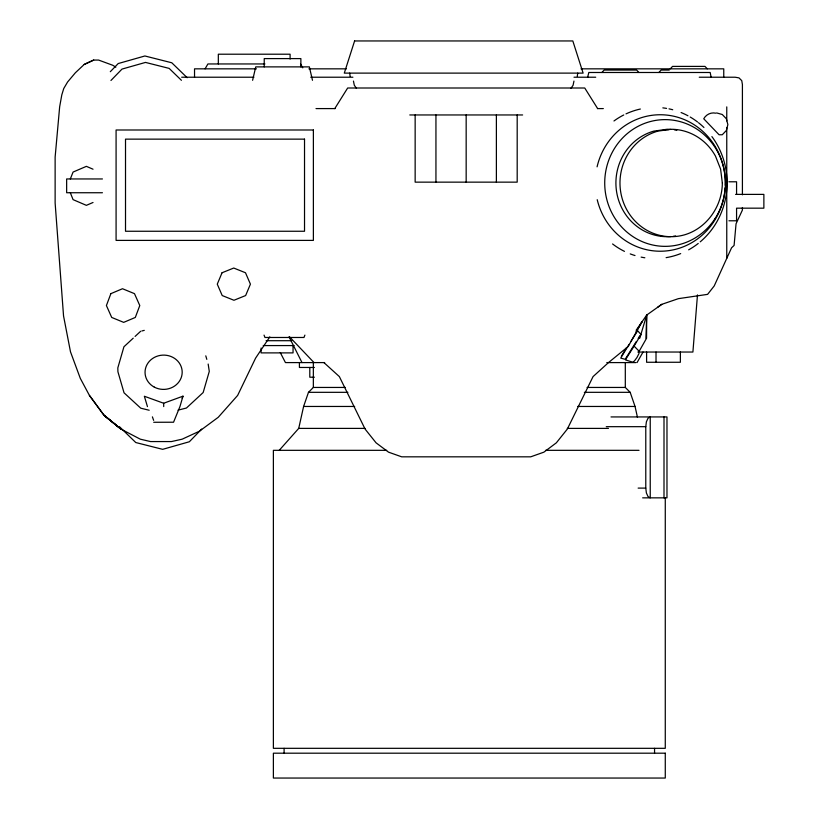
<?xml version="1.0" encoding="UTF-8"?>
<svg xmlns="http://www.w3.org/2000/svg" width="819" height="819" viewBox="0 0 819 819"><rect width="100%" height="100%" fill="white"/><g stroke="black" fill="none" stroke-linecap="round" stroke-linejoin="round"><path stroke-width="1.23" d="M742.413 207.514L742.413 210.053L736.056 223.761L734.09 245.454L731.582 247.758L714.229 285.923L707.606 294.359L678.388 298.659L661.783 304.34L646.693 315.069L646.57 338.216L638.738 352.037M645.935 338.216L646.693 315.069L636.117 330.282M697.481 294.912L692.905 352.037L637.837 352.037M625.757 358.19L625.583 359.94L632.626 362.162L634.356 361.046L637.018 357.412L639.035 353.398M645.781 426.679L646.386 421.816L648.013 418.253L650.235 416.932L650.235 497.85L648.013 496.539L646.386 492.966L645.781 488.104L645.781 426.679L606.265 426.679M573.955 81.081L573.095 85.258L570.976 88.288M279.228 450.327L298.72 428.398L303.603 406.459L308.476 392.321L313.349 387.448L345.403 387.448M252.61 80.293L255.743 66.882L309.357 66.882L312.489 80.293M587.622 77.365L588.82 72.492L710.186 72.492L711.148 77.365M147.451 406.613L144.359 396.253L163.657 403.245L182.985 396.171L179.955 406.552L173.556 422.225L153.706 422.276M639.762 338.216L646.693 315.069M304.903 335.114L303.962 337.479L264.967 337.479L264.035 335.114M70.321 178.952L73.075 172.062L86.374 166.349L93.028 169.205M182.125 398.218L182.985 396.171M637.039 362.592L643.038 352.037M205.088 68.837L207.903 63.954L264.936 63.954M621.365 356.214L626.525 347.645M638.185 338.472L639.639 335.985M636.128 331.685L641.942 321.898L628.193 346.509L608.486 362.592L593.058 376.597L567.301 429.115L556.347 442.823L543.867 452.17L530.712 456.828L401.699 456.828L388.554 452.17L376.064 442.823L365.11 429.115L339.363 376.597L323.925 362.592M629.084 344.338L620.751 358.108L625.665 359.428L633.476 347.072L641.052 334.561L637.673 330.753L631.091 341.124M636.363 341.441L626.279 357.534M334.776 108.589L347.666 88.002L584.746 88.002L597.645 108.589M269.809 336.885L255.61 358.108L237.633 395.434L218.223 417.311L199.406 431.214L182.146 439.189L171.447 441.564L150.532 441.564L140.336 439.189L120.884 429.054L103.921 415.151L89.414 395.403L80.293 378.347L70.495 351.832L63.544 315.939L55.129 203.02L55.129 157.135L59.664 106.746L61.814 94.83L63.749 88.524L67.598 81.992L75.358 72.778L84.234 64.435L93.704 60.063L98.587 60.063L112.776 65.274L115.827 67.148M601.863 72.492L604.156 70.055L636.619 70.055L638.902 72.492M658.855 72.492L661.148 70.055L669.256 70.055M670.249 68.837L672.542 66.4L705.005 66.4L707.288 68.837M110.299 71.703L118.202 63.554L144.891 55.979L171.785 62.776L187.172 77.713M110.954 80.467L122.011 69.083L145.495 62.418L169.164 68.397L181.419 80.303M201.658 429.084L189.353 441.758L162.674 449.334L135.78 442.536L119.492 426.719M133.231 338.155L123.935 346.775L117.823 367.885L117.916 371.744L124.038 392.813L140.755 408.19L149.181 410.247M135.084 336.435L140.653 331.265M657.729 307.197L661.783 304.34M84.234 64.435L93.704 60.063M93.028 202.488L86.374 205.344L73.075 199.631L70.321 192.741M141.861 330.968L144.267 330.364M178.03 410.145L186.445 408.026L203.163 392.526L209.285 371.406L208.169 364.046M256.449 68.837L194.533 68.837L194.533 77.221M308.876 68.837L346.406 68.837M581.009 68.837L723.761 68.837L723.761 77.221M350.143 76.402L349.693 73.116M577.272 76.402L577.712 73.116M181.654 77.221L253.9 77.221M310.729 77.221L352.897 77.221M573.996 77.221L595.72 77.221M699.242 77.221L735.114 77.221L738.984 77.877L741.758 80.651L742.413 84.531L742.413 194.84M316.011 108.589L335.186 108.589M597.461 108.589L603.327 108.589M409.787 114.957L522.624 114.957M664.752 129.607L668.826 129.607M102.436 178.952L66.646 178.952L66.646 192.741L102.436 192.741M728.941 181.787L736.568 181.787L736.568 194.39M735.595 194.39L763.871 194.39L763.871 208.169L736.568 208.169L736.568 220.782L728.941 220.782M266.103 340.704L291.697 340.704M263.237 345.577L294.154 345.577M324.652 362.592L285.452 362.592L280.262 352.549M606.807 362.592L635.892 362.592M314.404 367.465L299.416 367.465L299.416 362.592M314.404 377.211L309.797 377.211L309.797 367.465M587.059 387.448L625.306 387.448L630.18 392.321L635.053 406.459L637.489 417.424M308.476 392.321L347.921 392.321M584.346 392.321L630.18 392.321M303.603 406.459L354.678 406.459M577.62 406.459L635.053 406.459M611.005 416.932L666.973 416.932L666.973 497.85L642.649 497.85M298.72 428.398L365.1 428.398M567.25 428.398L608.445 428.398M386.681 450.327L273.382 450.327L273.382 748.32L665.274 748.32L665.274 497.645M545.587 450.327L639.025 450.327M638.134 488.104L645.781 488.104M716.656 112.93L722.266 114.496L726.371 118.775L727.866 124.621L726.371 130.477L722.266 134.756L719.062 134.756L703.746 118.775A11.701 11.21 -90 0 1 715.775 113.176M118.397 427.016L103.911 415.202L120.987 429.105L103.921 415.151L89.414 395.403M634.06 346.089L639.24 351.351M289.332 336.64L314.015 362.592M356.429 88.288L354.31 85.258L353.45 81.081M300.522 63.954L302.774 67.854M289.107 336.937L302.006 362.592M152.395 416.861L153.655 420.372M205.784 355.845L206.808 359.367M163.657 403.245L163.718 406.582M726.76 106.879L726.76 120.884M726.76 127.856L726.76 258.354M680.374 352.037L680.374 362.264L646.601 362.264L646.601 352.037M664.004 416.932L664.004 497.85M656.019 352.037L656.019 362.264M654.555 748.32L654.555 753.193M625.306 362.592L625.306 387.448M517.188 114.957L517.188 182.146L415.151 182.146L415.151 114.957M496.386 114.957L496.386 182.146M466.165 114.957L466.165 182.146M435.943 114.957L435.943 182.146M313.349 362.592L313.349 387.448M300.87 66.882L300.87 58.599L264.23 58.599L264.23 66.882M293.048 345.577L293.048 352.887L261.097 352.887L261.097 348.014M290.1 59.081L290.1 54.208L218.325 54.208L218.325 63.954M284.101 748.32L284.101 753.193M725.122 187.797A68.243 65.029 90 0 1 666.001 250.962A68.243 65.029 90 0 1 597.215 199.693M597.082 166.83A68.243 65.029 90 0 1 669.082 115.377A68.243 65.029 90 0 1 725.245 185.258M662.837 107.873A75.553 71.99 -90 0 1 666.553 108.405M669.031 108.866A75.553 71.99 -90 0 1 672.727 109.746M681.101 112.541A75.553 71.99 -90 0 1 687.96 115.776M690.192 117.025A75.553 71.99 -90 0 1 697.583 122.011M698.525 122.737A75.553 71.99 -90 0 1 703.941 127.498M711.895 136.589A75.553 71.99 -90 0 1 700.204 241.861M698.238 243.458A75.553 71.99 -90 0 1 688.656 249.826M680.681 253.603A75.553 71.99 -90 0 1 666.113 257.647M644.85 257.77A75.553 71.99 -90 0 1 641.134 257.115M635.001 255.538A75.553 71.99 -90 0 1 630.231 253.9M624.467 251.372A75.553 71.99 -90 0 1 612.581 243.97M613.963 120.977A75.553 71.99 -90 0 1 623.75 114.967M626.013 113.872A75.553 71.99 -90 0 1 640.366 109.029M670.72 236.568A53.706 51.177 90 0 1 616.615 191.892A53.706 51.177 90 0 1 653.838 131.112L667.086 129.279A53.706 51.177 90 0 1 670.72 129.412M674.375 129.822A53.706 51.177 90 0 1 676.791 130.252M675.583 235.954A53.706 51.177 90 0 1 673.157 236.322M722.338 182.985C722.235 206.132 706.889 228.306 684.408 234.869A53.706 51.177 -90 0 1 621.723 196.888A53.706 51.177 -90 0 1 657.913 131.112L671.16 129.279A53.706 51.177 -90 0 1 715.489 156.132L720.597 169.093L722.338 182.985M354.596 40.95L344.297 73.116L583.108 73.116L572.819 40.95L354.596 40.95M110.872 293.652L106.409 305.548L111.712 317.444L123.689 322.369L135.309 317.444L139.783 305.548L134.48 293.652L122.502 288.728L110.872 293.652M222.051 272.758L217.27 284.152L222.205 295.546L233.958 300.266L245.639 295.546L250.419 284.152L245.495 272.758L233.743 268.038L222.051 272.758M313.38 129.996L116.083 129.996L116.083 240.397L313.38 240.397L313.38 129.996M304.525 139.138L125.512 139.138L125.512 231.255L304.525 231.255L304.525 139.138M665.274 753.193L273.382 753.193L273.382 778.05L665.274 778.05L665.274 753.193M154.33 387.141A18.581 17.158 -1.3 0 0 182.187 372.184A18.581 17.158 -1.3 0 0 154.32 357.432A18.581 17.158 -1.3 0 0 154.33 387.141M715.13 218.458A63.37 60.381 -90 0 0 669.358 119.779A63.37 60.381 -90 0 0 610.81 210.729A63.37 60.381 -90 0 0 715.13 218.458"/></g></svg>
